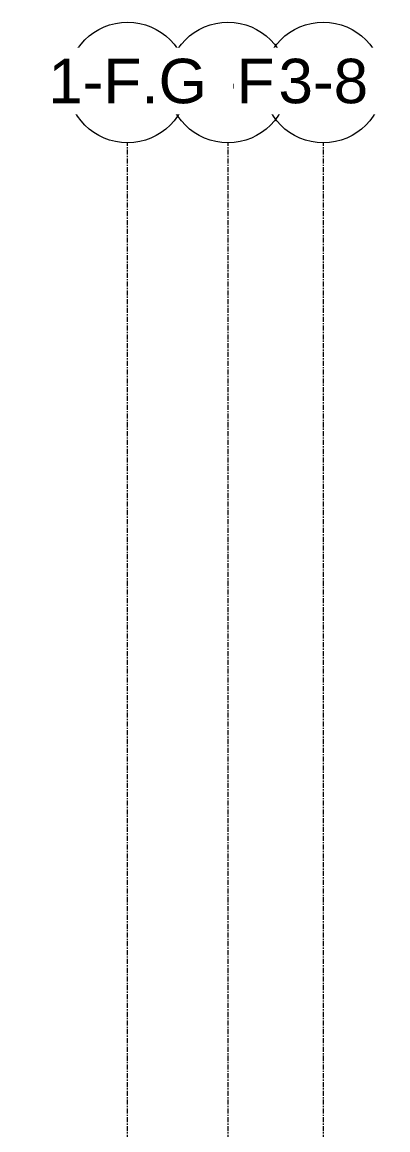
# Model space of a CAD drawing. Header units: inches. Extents: x 22713 to 23708, y -61 to 513.
# Drawn here: x 23221.7 to 23258.1, y 402.4 to 512.6 of the extents above; entities that cross this region are included whole.
import ezdxf

# ---------------------------------------------------------------- set-up
doc = ezdxf.new("R2010")
doc.units = ezdxf.units.IN
doc.header["$MEASUREMENT"] = 0
doc.linetypes.add('Grid Line 1_2_', pattern=[0.875, 0.5, -0.125, 0.125, -0.125])
doc.layers.add('S-GRID', color=1, linetype='Continuous', lineweight=9)
doc.layers.add('S-GRID-IDEN', color=1, linetype='Continuous', lineweight=9)
doc.styles.add('Arial_1', font='arial.ttf', dxfattribs={"height": 4.425898})

# ---------------------------------------------------------------- blocks, each defined once
blk = doc.blocks.new('Grid - Grid Head - Circle-14747-Section 1 - Callout 3')
at = {"layer": 'S-GRID-IDEN'}
blk.add_circle((21143.8, 506.56), 6, dxfattribs=at)

msp = doc.modelspace()

# ---------------------------------------------------------------- linework, layer by layer
at = {"layer": 'S-GRID', "linetype": 'Grid Line 1_2_'}
for p, q in [((23232.2, -60.62), (23232.2, 500.56)), ((23242.2, -60.62), (23242.2, 500.56)), ((23251.7, -60.62), (23251.7, 500.56))]:
    msp.add_line(p, q, dxfattribs=at)

# ---------------------------------------------------------------- block references
at = {"layer": 'S-GRID-IDEN'}
msp.add_blockref('Grid - Grid Head - Circle-14747-Section 1 - Callout 3', (2107.89, 0), dxfattribs=at)

# ---------------------------------------------------------------- next in the draw order: texts
at = {"layer": 'S-GRID-IDEN', "insert": (23251.69, 508.92), "char_height": 4.426, "width": 10.638, "attachment_point": 2, "line_spacing_factor": 0.938532, "style": 'Arial_1', "bg_fill": 3, "box_fill_scale": 1.25, "bg_fill_color": 0, "bg_fill_transparency": 0}
msp.add_mtext('3-8', dxfattribs=at)

# ---------------------------------------------------------------- next in the draw order: block references
at = {"layer": 'S-GRID-IDEN'}
msp.add_blockref('Grid - Grid Head - Circle-14747-Section 1 - Callout 3', (2098.39, 0), dxfattribs=at)

# ---------------------------------------------------------------- next in the draw order: texts
at = {"layer": 'S-GRID-IDEN', "insert": (23242.19, 508.92), "char_height": 4.426, "width": 11.016, "attachment_point": 2, "line_spacing_factor": 0.938532, "style": 'Arial_1', "bg_fill": 3, "box_fill_scale": 1.25, "bg_fill_color": 0, "bg_fill_transparency": 0}
msp.add_mtext('1-F', dxfattribs=at)

# ---------------------------------------------------------------- next in the draw order: block references
at = {"layer": 'S-GRID-IDEN'}
msp.add_blockref('Grid - Grid Head - Circle-14747-Section 1 - Callout 3', (2088.39, 0), dxfattribs=at)

# ---------------------------------------------------------------- next in the draw order: texts
at = {"layer": 'S-GRID-IDEN', "insert": (23232.19, 508.92), "char_height": 4.426, "width": 18.792, "attachment_point": 2, "line_spacing_factor": 0.938532, "style": 'Arial_1', "bg_fill": 3, "box_fill_scale": 1.25, "bg_fill_color": 0, "bg_fill_transparency": 0}
msp.add_mtext('1-F.G', dxfattribs=at)

doc.saveas('drawing.dxf')
